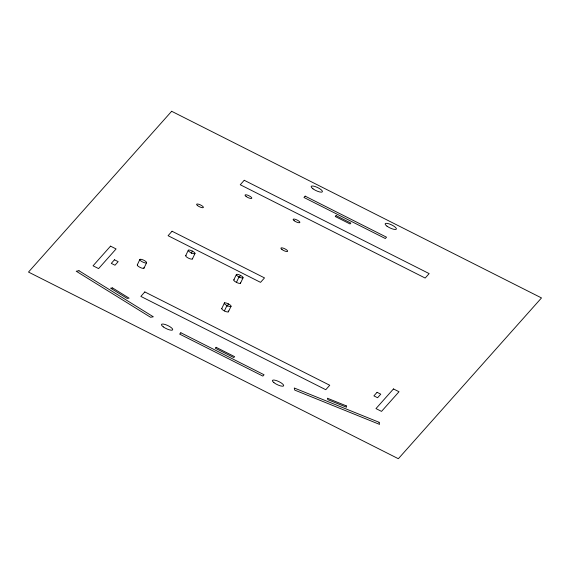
<?xml version="1.0" encoding="UTF-8"?>
<svg xmlns="http://www.w3.org/2000/svg" width="570" height="570" viewBox="0 0 570 570"><rect width="100%" height="100%" fill="white"/><g stroke="black" fill="none" stroke-linecap="round" stroke-linejoin="round"><path stroke-width="0.85" d="M137.313 264.843L139.892 259.435M143.975 268.199L146.547 262.798A3.741 1.04 25.5 0 0 142.179 259.578A3.741 1.04 25.5 0 0 140.94 260.974A3.741 1.04 25.5 0 0 146.547 262.798M185.727 255.617L188.307 250.209M191.249 253.401L192.354 251.085M192.389 258.972L194.969 253.572A3.741 1.04 25.5 0 0 190.594 250.351A3.741 1.04 25.5 0 0 189.354 251.748A3.741 1.04 25.5 0 0 194.969 253.572M233.814 279.877L236.386 274.476M221.816 308.456L224.388 303.048M236.422 282.364L239.001 276.956M239.329 277.668L240.433 275.353M224.402 310.921L226.981 305.513M227.295 306.233L228.399 303.917M240.469 283.24L243.048 277.832A3.741 1.04 25.5 0 0 238.673 274.619A3.741 1.04 25.5 0 0 237.434 276.008A3.741 1.04 25.5 0 0 243.048 277.832M228.413 311.783L230.993 306.382M221.887 308.363L221.716 308.584A3.741 1.04 25.5 0 0 224.031 310.736L224.908 311.17A3.741 1.04 25.5 0 0 228.342 311.876L228.513 311.662A3.741 1.04 25.5 0 0 228.157 310.928M143.882 267.572A3.741 1.04 25.5 0 1 140.37 267.537A3.741 1.04 25.5 0 1 137.612 264.687M192.297 258.345A3.741 1.04 25.5 0 1 188.784 258.31A3.741 1.04 25.5 0 1 186.027 255.467M240.383 282.613A3.741 1.04 25.5 0 1 236.864 282.578A3.741 1.04 25.5 0 1 234.113 279.728M224.459 302.955L224.295 303.176A3.741 1.04 25.5 0 0 226.611 305.328L227.487 305.762A3.741 1.04 25.5 0 0 230.921 306.475L231.092 306.254A3.741 1.04 25.5 0 0 228.769 304.102L227.9 303.668A3.741 1.04 25.5 0 0 224.459 302.955M171.648 111.285L28.5 272.068L398.352 458.715L541.5 297.932L171.648 111.285M110.537 246.147L93.038 265.798L98.589 268.598L116.088 248.947L110.537 246.147M114.477 259.785L111.292 263.361L114.99 265.228L118.175 261.651L114.477 259.785M172.054 231.235L168.079 235.702L260.54 282.364L264.516 277.904L172.054 231.235M144.823 291.933L140.847 296.4L325.769 389.723L329.745 385.256L144.823 291.933M244.231 180.277L240.255 184.744L425.177 278.067L429.153 273.6L244.231 180.277M180.833 332.759L179.643 334.098L262.856 376.093L264.053 374.754L180.833 332.759M305.157 196.137L303.96 197.477L385.327 238.538L386.524 237.198L305.157 196.137M216.108 347.322L215.317 348.22L233.807 357.554L234.605 356.656L216.108 347.322M336.058 215.617L335.26 216.507L350.051 223.974L350.849 223.084L336.058 215.617M377.069 392.31L373.892 395.879L377.589 397.746L380.767 394.176L377.069 392.31M393.478 388.94L375.979 408.59L381.53 411.39L399.021 391.74L393.478 388.94M78.981 270.757L76.216 271.22L150.565 317.262L153.33 316.799L78.981 270.757M112.575 287.943L110.58 288.149L127.103 298.381L129.098 298.167L112.575 287.943M346.232 405.833L327.387 398.216L327.864 399.677L346.553 407.236L346.232 405.833M379.078 422.284L294.262 387.999L294.747 390.101L379.556 424.386L379.078 422.284M281.972 249.525A3.741 1.04 25.5 0 0 287.601 251.37A3.741 1.04 25.5 0 0 283.262 248.157A3.741 1.04 25.5 0 0 281.972 249.525M197.534 205.578A3.741 1.04 25.5 0 0 203.276 207.601A3.741 1.04 25.5 0 0 199.222 204.409A3.741 1.04 25.5 0 0 197.534 205.578M246.14 196.493A3.741 1.04 25.5 0 0 251.755 198.317A3.741 1.04 25.5 0 0 247.38 195.097A3.741 1.04 25.5 0 0 246.14 196.493M294.22 220.754A3.741 1.04 25.5 0 0 299.834 222.578A3.741 1.04 25.5 0 0 295.459 219.364A3.741 1.04 25.5 0 0 294.22 220.754M273.906 382.62A6.234 1.731 25.5 0 0 283.482 386.018A6.234 1.731 25.5 0 0 276.764 380.71A6.234 1.731 25.5 0 0 273.906 382.62M163.291 326.881A6.234 1.731 25.5 0 0 172.639 329.923A6.234 1.731 25.5 0 0 165.357 324.558A6.234 1.731 25.5 0 0 163.291 326.881M386.966 226.162A6.234 1.731 25.5 0 0 396.321 229.197A6.234 1.731 25.5 0 0 389.032 223.839A6.234 1.731 25.5 0 0 386.966 226.162M312.994 188.834A6.234 1.731 25.5 0 0 322.349 191.869A6.234 1.731 25.5 0 0 315.06 186.511A6.234 1.731 25.5 0 0 312.994 188.834"/></g></svg>
